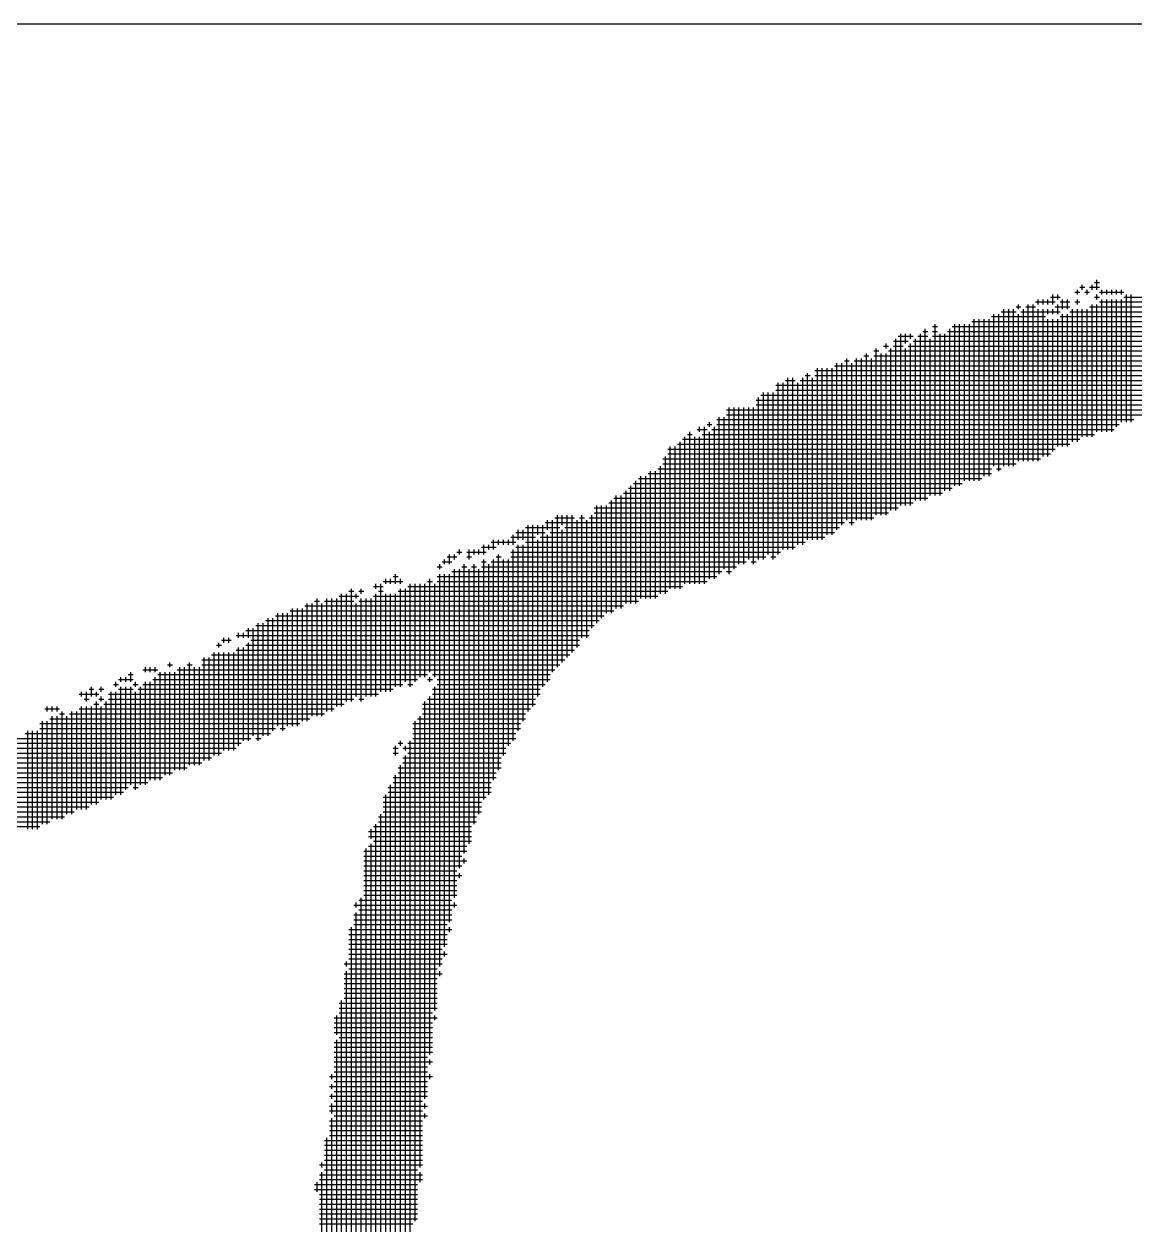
# Model space of a CAD drawing. Header units: feet. Extents: x 778950 to 1031250, y -253464 to -75264.
# Drawn here: x 937689 to 938331, y -244558 to -243864 of the extents above; entities that cross this region are included whole.
import ezdxf
from ezdxf.enums import TextEntityAlignment as Align

# ---------------------------------------------------------------- set-up
doc = ezdxf.new("R2010")
doc.units = ezdxf.units.FT
doc.header["$LTSCALE"] = 3000
doc.header["$MEASUREMENT"] = 0
for name, color, linetype in [('CX-BORD-LIN1', 4, 'CONTINUOUS'), ('CX-BORD-LIN2', 3, 'CONTINUOUS'), ('CX-BORD-TEX2', 7, 'CONTINUOUS'), ('CX-BORD-TEX3', 6, 'CONTINUOUS'), ('CX-MISC', 2, 'CONTINUOUS')]:
    doc.layers.add(name, color=color, linetype=linetype)
doc.styles.add('TB_TEXT', font='')
doc.styles.add('TB_WBTXT', font='')
doc.styles.add('TB_WMTXT', font='')
doc.styles.get('TB_TEXT').set_extended_font_data('Dotum')
doc.styles.get('TB_WBTXT').set_extended_font_data('Dotum')
doc.styles.get('TB_WMTXT').set_extended_font_data('Dotum')

# ---------------------------------------------------------------- blocks, each defined once
blk = doc.blocks.new('CXBLKA1-KHCA')
at = {"layer": 'CX-BORD-LIN2'}
blk.add_lwpolyline([(558, 12), (270, 12)], dxfattribs=at)
at = {"layer": 'CX-BORD-LIN1', "style": 'TB_TEXT'}
for tag, p in [('TR_RCON5', (342.3033, 33)), ('TR_RCON4', (342.3033, 27)), ('TR_RCON3', (342.3033, 21)), ('TR_RCON2', (342.3033, 15)), ('TR_RCON1', (342.3033, 9))]:
    blk.add_attdef(tag, text='', height=3.5, dxfattribs=at).set_placement(p, align=Align.MIDDLE_LEFT)
for tag, height, p in [('TR_DGN5', 3.5, (451.1185, 33)), ('TR_CHK5', 3.5, (491.1185, 33)), ('TR_RDAT5', 3.5, (317.5, 33)), ('TR_APP5', 3.5, (531.1185, 33)), ('TR_RNUM5', 3, (285.1051, 32.6366)), ('TR_DGN4', 3.5, (451.1185, 27)), ('TR_CHK4', 3.5, (491.1185, 27)), ('TR_RDAT4', 3.5, (317.5, 27)), ('TR_APP4', 3.5, (531.1185, 27)), ('TR_RNUM4', 3, (285.1051, 26.6366)), ('TR_RDAT3', 3.5, (317.5, 21)), ('TR_DGN3', 3.5, (451.1185, 21)), ('TR_CHK3', 3.5, (491.1185, 21)), ('TR_APP3', 3.5, (531.1185, 21)), ('TR_RNUM3', 3, (285.1051, 20.6366)), ('TR_RDAT2', 3.5, (317.5, 15)), ('TR_DGN2', 3.5, (451.1185, 15)), ('TR_CHK2', 3.5, (491.1185, 15)), ('TR_APP2', 3.5, (531.1185, 15)), ('TR_RNUM2', 3, (285.1051, 14.6366)), ('TR_DGN1', 3.5, (451.1185, 9)), ('TR_CHK1', 3.5, (491.1185, 9)), ('TR_RDAT1', 3.5, (317.5, 9)), ('TR_APP1', 3.5, (531.1185, 9)), ('TR_RNUM1', 3, (285.1051, 8.6366))]:
    blk.add_attdef(tag, text='', height=height, dxfattribs=at).set_placement(p, align=Align.MIDDLE_CENTER)
at = {"layer": 'CX-BORD-LIN2', "style": 'TB_TEXT'}
blk.add_attdef('TD_VERSION', text='', height=3, rotation=90, dxfattribs=at).set_placement((800.5, 48.0149), align=Align.MIDDLE_CENTER)
at = {"layer": 'CX-BORD-TEX2', "style": 'TB_WMTXT'}
for tag, height, p in [('TB_CNAME', 5, (15.3448, 531.8324)), ('TB_CSCOP', 4, (16.6346, 523.8324))]:
    blk.add_attdef(tag, text='', height=height, dxfattribs=at).set_placement(p, align=Align.BOTTOM_LEFT)
at = {"layer": 'CX-BORD-TEX2', "style": 'TB_WBTXT'}
for tag, height, p in [('TB_MTITIL', 10, (398, 533.3264)), ('TB_STITL', 7, (398, 518.3264))]:
    blk.add_attdef(tag, text='', height=height, dxfattribs=at).set_placement(p, align=Align.MIDDLE_CENTER)
at = {"layer": 'CX-BORD-TEX3', "style": 'TB_TEXT'}
for tag, height, p in [('TD_LNDST', 4.5, (215, 31.5)), ('TD_DSECT', 4.5, (605.5, 31.5)), ('TD_DDIST', 4.5, (654.5, 31.5)), ('TD_DNAME_TOP', 4.5, (755, 27.957)), ('TD_CSECT', 4.5, (605.5, 22.5)), ('TD_CDIST', 4.5, (654.5, 22.5)), ('TD_DNAME_MAIN', 4.5, (755, 21.4731)), ('TD_DNAME_BOT', 3, (755, 15.2489)), ('TD_HSCAL', 4.5, (620.8841, 13.7484)), ('TD_VSCAL', 4.5, (656.8615, 13.7484)), ('TD_CCOMP', 4.5, (215, 13.5927)), ('TD_CSTEP', 4.5, (250.744, 5.125)), ('TD_FIELD', 4.5, (180, 5.125)), ('TD_DWGNO', 4.5, (755, 5.0017)), ('TD_DWGCODE', 4.5, (637, 4.7908))]:
    blk.add_attdef(tag, text='', height=height, dxfattribs=at).set_placement(p, align=Align.MIDDLE_CENTER)
for tag, height, width, p in [('TD_DCOMP', 4.5, 0.95, (215, 22.5875)), ('TD_CNAME', 5, 0.78, (65, 7.5956))]:
    blk.add_attdef(tag, text='', height=height, dxfattribs=dict(at, width=width)).set_placement(p, align=Align.MIDDLE_CENTER)

msp = doc.modelspace()

# ---------------------------------------------------------------- linework, layer by layer
at = {"layer": 'CX-MISC'}
for p, q in [((938298.95, -244015.7, 7362.78), (938301.78, -244015.7, 7362.78)), ((938300.36, -244017.12, 7362.78), (938300.36, -244014.28, 7362.78)), ((938304.62, -244015.7, 7362.78), (938310.29, -244015.7, 7362.78)), ((938306.03, -244017.12, 7362.78), (938306.03, -244014.28, 7362.78)), ((938307.45, -244012.87, 7362.78), (938310.29, -244012.87, 7362.78)), ((938308.87, -244017.12, 7362.78), (938308.87, -244011.45, 7362.78)), ((938274.85, -244025.62, 7362.78), (938274.85, -244022.79, 7362.78)), ((938277.68, -244025.62, 7362.78), (938277.68, -244022.79, 7362.78)), ((938280.52, -244025.62, 7362.78), (938280.52, -244022.79, 7362.78)), ((938281.94, -244021.37, 7362.78), (938287.61, -244021.37, 7362.78)), ((938283.35, -244025.62, 7362.78), (938283.35, -244019.95, 7362.78)), ((938286.19, -244022.79, 7362.78), (938286.19, -244019.95, 7362.78)), ((938289.02, -244028.46, 7362.78), (938289.02, -244022.79, 7362.78)), ((938291.86, -244028.46, 7362.78), (938291.86, -244022.79, 7362.78)), ((938296.11, -244018.54, 7362.78), (938298.95, -244018.54, 7362.78)), ((938297.53, -244019.95, 7362.78), (938297.53, -244017.12, 7362.78)), ((938297.53, -244025.62, 7362.78), (938297.53, -244022.79, 7362.78)), ((938301.78, -244018.54, 7362.78), (938304.62, -244018.54, 7362.78)), ((938303.2, -244019.95, 7362.78), (938303.2, -244017.12, 7362.78)), ((938307.45, -244021.37, 7362.78), (938310.29, -244021.37, 7362.78)), ((938308.87, -244022.79, 7362.78), (938308.87, -244019.95, 7362.78)), ((938310.29, -244018.54, 7362.78), (938324.46, -244018.54, 7362.78)), ((938311.7, -244019.95, 7362.78), (938311.7, -244017.12, 7362.78)), ((938311.7, -244099.33, 7362.78), (938311.7, -244022.79, 7362.78)), ((938314.54, -244019.95, 7362.78), (938314.54, -244017.12, 7362.78)), ((938314.54, -244099.33, 7362.78), (938314.54, -244022.79, 7362.78)), ((938317.37, -244019.95, 7362.78), (938317.37, -244017.12, 7362.78)), ((938317.37, -244099.33, 7362.78), (938317.37, -244022.79, 7362.78)), ((938320.21, -244019.95, 7362.78), (938320.21, -244017.12, 7362.78)), ((938320.21, -244096.5, 7362.78), (938320.21, -244022.79, 7362.78)), ((938323.04, -244019.95, 7362.78), (938323.04, -244017.12, 7362.78)), ((938323.04, -244093.66, 7362.78), (938323.04, -244022.79, 7362.78)), ((938324.46, -244021.37, 7362.78), (938497.4, -244021.37, 7362.78)), ((938325.88, -244093.66, 7362.78), (938325.88, -244019.95, 7362.78)), ((938328.71, -244093.66, 7362.78), (938328.71, -244019.95, 7362.78)), ((938253.59, -244029.88, 7362.78), (938262.09, -244029.88, 7362.78)), ((938255, -244119.18, 7362.78), (938255, -244028.46, 7362.78)), ((938257.84, -244119.18, 7362.78), (938257.84, -244028.46, 7362.78)), ((938260.67, -244119.18, 7362.78), (938260.67, -244028.46, 7362.78)), ((938262.09, -244027.04, 7362.78), (938264.93, -244027.04, 7362.78)), ((938263.51, -244028.46, 7362.78), (938263.51, -244025.62, 7362.78)), ((938264.93, -244029.88, 7362.78), (938287.61, -244029.88, 7362.78)), ((938266.34, -244116.34, 7362.78), (938266.34, -244028.46, 7362.78)), ((938267.76, -244027.04, 7362.78), (938273.43, -244027.04, 7362.78)), ((938269.18, -244116.34, 7362.78), (938269.18, -244025.62, 7362.78)), ((938272.01, -244116.34, 7362.78), (938272.01, -244025.62, 7362.78)), ((938273.43, -244024.21, 7362.78), (938284.77, -244024.21, 7362.78)), ((938274.85, -244116.34, 7362.78), (938274.85, -244028.46, 7362.78)), ((938277.68, -244113.51, 7362.78), (938277.68, -244028.46, 7362.78)), ((938280.52, -244031.29, 7362.78), (938280.52, -244028.46, 7362.78)), ((938283.35, -244031.29, 7362.78), (938283.35, -244028.46, 7362.78)), ((938284.77, -244027.04, 7362.78), (938293.28, -244027.04, 7362.78)), ((938286.19, -244031.29, 7362.78), (938286.19, -244025.62, 7362.78)), ((938287.61, -244024.21, 7362.78), (938293.28, -244024.21, 7362.78)), ((938293.28, -244029.88, 7362.78), (938480.39, -244029.88, 7362.78)), ((938294.69, -244105, 7362.78), (938294.69, -244028.46, 7362.78)), ((938296.11, -244024.21, 7362.78), (938298.95, -244024.21, 7362.78)), ((938297.53, -244105, 7362.78), (938297.53, -244028.46, 7362.78)), ((938300.36, -244102.17, 7362.78), (938300.36, -244028.46, 7362.78)), ((938303.2, -244102.17, 7362.78), (938303.2, -244028.46, 7362.78)), ((938304.62, -244027.04, 7362.78), (938486.06, -244027.04, 7362.78)), ((938306.03, -244102.17, 7362.78), (938306.03, -244025.62, 7362.78)), ((938308.87, -244099.33, 7362.78), (938308.87, -244025.62, 7362.78)), ((938310.29, -244024.21, 7362.78), (938488.89, -244024.21, 7362.78)), ((938215.31, -244136.19, 7362.78), (938215.31, -244036.96, 7362.78)), ((938226.65, -244130.52, 7362.78), (938226.65, -244036.96, 7362.78)), ((938229.49, -244130.52, 7362.78), (938229.49, -244036.96, 7362.78)), ((938232.32, -244127.68, 7362.78), (938232.32, -244036.96, 7362.78)), ((938235.16, -244127.68, 7362.78), (938235.16, -244036.96, 7362.78)), ((938236.58, -244035.55, 7362.78), (938469.05, -244035.55, 7362.78)), ((938237.99, -244127.68, 7362.78), (938237.99, -244034.13, 7362.78)), ((938240.83, -244127.68, 7362.78), (938240.83, -244034.13, 7362.78)), ((938243.66, -244124.85, 7362.78), (938243.66, -244034.13, 7362.78)), ((938246.5, -244124.85, 7362.78), (938246.5, -244034.13, 7362.78)), ((938247.92, -244032.71, 7362.78), (938279.1, -244032.71, 7362.78)), ((938249.33, -244119.18, 7362.78), (938249.33, -244031.29, 7362.78)), ((938252.17, -244122.01, 7362.78), (938252.17, -244031.29, 7362.78)), ((938263.51, -244116.34, 7362.78), (938263.51, -244031.29, 7362.78)), ((938280.52, -244113.51, 7362.78), (938280.52, -244034.13, 7362.78)), ((938283.35, -244110.67, 7362.78), (938283.35, -244034.13, 7362.78)), ((938286.19, -244107.84, 7362.78), (938286.19, -244034.13, 7362.78)), ((938287.61, -244032.71, 7362.78), (938474.72, -244032.71, 7362.78)), ((938289.02, -244107.84, 7362.78), (938289.02, -244031.29, 7362.78)), ((938291.86, -244107.84, 7362.78), (938291.86, -244031.29, 7362.78)), ((938194.05, -244044.05, 7362.78), (938202.56, -244044.05, 7362.78)), ((938195.47, -244141.86, 7362.78), (938195.47, -244042.63, 7362.78)), ((938198.3, -244048.3, 7362.78), (938198.3, -244042.63, 7362.78)), ((938201.14, -244045.47, 7362.78), (938201.14, -244042.63, 7362.78)), ((938205.39, -244044.05, 7362.78), (938211.06, -244044.05, 7362.78)), ((938206.81, -244139.02, 7362.78), (938206.81, -244042.63, 7362.78)), ((938208.23, -244041.22, 7362.78), (938211.06, -244041.22, 7362.78)), ((938209.64, -244139.02, 7362.78), (938209.64, -244039.8, 7362.78)), ((938213.9, -244038.38, 7362.78), (938216.73, -244038.38, 7362.78)), ((938213.9, -244041.22, 7362.78), (938216.73, -244041.22, 7362.78)), ((938213.9, -244044.05, 7362.78), (938443.53, -244044.05, 7362.78)), ((938218.15, -244136.19, 7362.78), (938218.15, -244042.63, 7362.78)), ((938220.98, -244133.35, 7362.78), (938220.98, -244042.63, 7362.78)), ((938222.4, -244041.22, 7362.78), (938446.37, -244041.22, 7362.78)), ((938223.82, -244133.35, 7362.78), (938223.82, -244039.8, 7362.78)), ((938225.24, -244038.38, 7362.78), (938463.38, -244038.38, 7362.78)), ((938185.55, -244049.72, 7362.78), (938188.38, -244049.72, 7362.78)), ((938186.96, -244051.14, 7362.78), (938186.96, -244048.3, 7362.78)), ((938191.22, -244046.89, 7362.78), (938199.72, -244046.89, 7362.78)), ((938191.22, -244049.72, 7362.78), (938196.89, -244049.72, 7362.78)), ((938192.63, -244144.69, 7362.78), (938192.63, -244045.47, 7362.78)), ((938199.72, -244049.72, 7362.78), (938435.03, -244049.72, 7362.78)), ((938201.14, -244141.86, 7362.78), (938201.14, -244048.3, 7362.78)), ((938202.56, -244046.89, 7362.78), (938437.86, -244046.89, 7362.78)), ((938203.97, -244139.02, 7362.78), (938203.97, -244045.47, 7362.78)), ((938212.48, -244136.19, 7362.78), (938212.48, -244045.47, 7362.78)), ((938164.28, -244150.36, 7362.78), (938164.28, -244056.81, 7362.78)), ((938169.95, -244150.36, 7362.78), (938169.95, -244056.81, 7362.78)), ((938172.79, -244150.36, 7362.78), (938172.79, -244056.81, 7362.78)), ((938174.21, -244055.39, 7362.78), (938177.04, -244055.39, 7362.78)), ((938175.62, -244150.36, 7362.78), (938175.62, -244053.97, 7362.78)), ((938178.46, -244150.36, 7362.78), (938178.46, -244056.81, 7362.78)), ((938179.88, -244052.56, 7362.78), (938182.71, -244052.56, 7362.78)), ((938179.88, -244055.39, 7362.78), (938418.02, -244055.39, 7362.78)), ((938181.29, -244147.53, 7362.78), (938181.29, -244051.14, 7362.78)), ((938184.13, -244147.53, 7362.78), (938184.13, -244053.97, 7362.78)), ((938186.96, -244147.53, 7362.78), (938186.96, -244053.97, 7362.78)), ((938188.38, -244052.56, 7362.78), (938429.36, -244052.56, 7362.78)), ((938189.8, -244144.69, 7362.78), (938189.8, -244051.14, 7362.78)), ((938198.3, -244141.86, 7362.78), (938198.3, -244051.14, 7362.78)), ((938145.86, -244063.9, 7362.78), (938403.84, -244063.9, 7362.78)), ((938147.27, -244161.7, 7362.78), (938147.27, -244062.48, 7362.78)), ((938150.11, -244161.7, 7362.78), (938150.11, -244062.48, 7362.78)), ((938152.94, -244158.87, 7362.78), (938152.94, -244062.48, 7362.78)), ((938155.78, -244158.87, 7362.78), (938155.78, -244062.48, 7362.78)), ((938157.2, -244061.06, 7362.78), (938406.68, -244061.06, 7362.78)), ((938158.61, -244156.03, 7362.78), (938158.61, -244059.64, 7362.78)), ((938161.45, -244153.2, 7362.78), (938161.45, -244059.64, 7362.78)), ((938162.87, -244058.23, 7362.78), (938165.7, -244058.23, 7362.78)), ((938167.12, -244153.2, 7362.78), (938167.12, -244059.64, 7362.78)), ((938168.54, -244058.23, 7362.78), (938412.35, -244058.23, 7362.78)), ((938124.59, -244170.21, 7362.78), (938124.59, -244070.98, 7362.78)), ((938127.43, -244167.37, 7362.78), (938127.43, -244070.98, 7362.78)), ((938128.85, -244069.57, 7362.78), (938134.52, -244069.57, 7362.78)), ((938130.26, -244167.37, 7362.78), (938130.26, -244068.15, 7362.78)), ((938133.1, -244167.37, 7362.78), (938133.1, -244068.15, 7362.78)), ((938135.93, -244164.54, 7362.78), (938135.93, -244070.98, 7362.78)), ((938137.35, -244069.57, 7362.78), (938389.67, -244069.57, 7362.78)), ((938138.77, -244164.54, 7362.78), (938138.77, -244068.15, 7362.78)), ((938140.19, -244066.73, 7362.78), (938143.02, -244066.73, 7362.78)), ((938141.6, -244161.7, 7362.78), (938141.6, -244065.31, 7362.78)), ((938144.44, -244161.7, 7362.78), (938144.44, -244068.15, 7362.78)), ((938145.86, -244066.73, 7362.78), (938401.01, -244066.73, 7362.78)), ((938114.67, -244078.07, 7362.78), (938369.82, -244078.07, 7362.78)), ((938116.09, -244173.04, 7362.78), (938116.09, -244076.65, 7362.78)), ((938118.92, -244170.21, 7362.78), (938118.92, -244076.65, 7362.78)), ((938121.76, -244173.04, 7362.78), (938121.76, -244076.65, 7362.78)), ((938123.18, -244072.4, 7362.78), (938384, -244072.4, 7362.78)), ((938123.18, -244075.24, 7362.78), (938372.66, -244075.24, 7362.78)), ((938096.24, -244181.55, 7362.78), (938096.24, -244085.16, 7362.78)), ((938099.08, -244178.71, 7362.78), (938099.08, -244085.16, 7362.78)), ((938101.91, -244175.88, 7362.78), (938101.91, -244085.16, 7362.78)), ((938104.75, -244175.88, 7362.78), (938104.75, -244085.16, 7362.78)), ((938107.58, -244173.04, 7362.78), (938107.58, -244085.16, 7362.78)), ((938110.42, -244175.88, 7362.78), (938110.42, -244085.16, 7362.78)), ((938111.84, -244080.91, 7362.78), (938361.32, -244080.91, 7362.78)), ((938111.84, -244083.74, 7362.78), (938355.65, -244083.74, 7362.78)), ((938113.25, -244173.04, 7362.78), (938113.25, -244079.49, 7362.78)), ((938089.16, -244092.25, 7362.78), (938330.13, -244092.25, 7362.78)), ((938090.57, -244181.55, 7362.78), (938090.57, -244090.83, 7362.78)), ((938093.41, -244178.71, 7362.78), (938093.41, -244090.83, 7362.78)), ((938094.83, -244086.58, 7362.78), (938349.98, -244086.58, 7362.78)), ((938094.83, -244089.41, 7362.78), (938338.64, -244089.41, 7362.78)), ((938073.56, -244187.22, 7362.78), (938073.56, -244099.33, 7362.78)), ((938077.82, -244097.92, 7362.78), (938083.49, -244097.92, 7362.78)), ((938079.23, -244099.33, 7362.78), (938079.23, -244096.5, 7362.78)), ((938082.07, -244187.22, 7362.78), (938082.07, -244096.5, 7362.78)), ((938083.49, -244095.08, 7362.78), (938086.32, -244095.08, 7362.78)), ((938084.9, -244096.5, 7362.78), (938084.9, -244093.66, 7362.78)), ((938084.9, -244184.38, 7362.78), (938084.9, -244099.33, 7362.78)), ((938086.32, -244097.92, 7362.78), (938318.79, -244097.92, 7362.78)), ((938087.74, -244184.38, 7362.78), (938087.74, -244096.5, 7362.78)), ((938089.16, -244095.08, 7362.78), (938321.63, -244095.08, 7362.78)), ((938066.48, -244106.42, 7362.78), (938293.28, -244106.42, 7362.78)), ((938067.89, -244190.05, 7362.78), (938067.89, -244105, 7362.78)), ((938069.31, -244103.59, 7362.78), (938298.95, -244103.59, 7362.78)), ((938070.73, -244187.22, 7362.78), (938070.73, -244102.17, 7362.78)), ((938072.15, -244100.75, 7362.78), (938074.98, -244100.75, 7362.78)), ((938076.4, -244187.22, 7362.78), (938076.4, -244102.17, 7362.78)), ((938079.23, -244187.22, 7362.78), (938079.23, -244102.17, 7362.78)), ((938080.65, -244100.75, 7362.78), (938307.45, -244100.75, 7362.78)), ((938060.81, -244109.26, 7362.78), (938284.77, -244109.26, 7362.78)), ((938060.81, -244112.09, 7362.78), (938281.94, -244112.09, 7362.78)), ((938062.22, -244190.05, 7362.78), (938062.22, -244107.84, 7362.78)), ((938065.06, -244190.05, 7362.78), (938065.06, -244107.84, 7362.78)), ((938056.55, -244192.89, 7362.78), (938056.55, -244119.18, 7362.78)), ((938057.97, -244114.93, 7362.78), (938276.27, -244114.93, 7362.78)), ((938057.97, -244117.76, 7362.78), (938262.09, -244117.76, 7362.78)), ((938059.39, -244192.89, 7362.78), (938059.39, -244113.51, 7362.78)), ((938043.8, -244126.27, 7362.78), (938242.25, -244126.27, 7362.78)), ((938045.21, -244195.72, 7362.78), (938045.21, -244124.85, 7362.78)), ((938048.05, -244195.72, 7362.78), (938048.05, -244124.85, 7362.78)), ((938049.47, -244123.43, 7362.78), (938247.92, -244123.43, 7362.78)), ((938050.88, -244195.72, 7362.78), (938050.88, -244122.01, 7362.78)), ((938053.72, -244195.72, 7362.78), (938053.72, -244122.01, 7362.78)), ((938055.14, -244120.6, 7362.78), (938247.92, -244120.6, 7362.78)), ((938250.75, -244120.6, 7362.78), (938253.59, -244120.6, 7362.78)), ((938036.71, -244198.56, 7362.78), (938036.71, -244133.35, 7362.78)), ((938038.13, -244131.94, 7362.78), (938225.24, -244131.94, 7362.78)), ((938039.54, -244198.56, 7362.78), (938039.54, -244130.52, 7362.78)), ((938040.96, -244129.1, 7362.78), (938230.91, -244129.1, 7362.78)), ((938042.38, -244198.56, 7362.78), (938042.38, -244127.68, 7362.78)), ((938026.79, -244140.44, 7362.78), (938202.56, -244140.44, 7362.78)), ((938028.2, -244204.23, 7362.78), (938028.2, -244139.02, 7362.78)), ((938029.62, -244137.61, 7362.78), (938211.06, -244137.61, 7362.78)), ((938031.04, -244201.39, 7362.78), (938031.04, -244136.19, 7362.78)), ((938033.87, -244201.39, 7362.78), (938033.87, -244136.19, 7362.78)), ((938035.29, -244134.77, 7362.78), (938219.57, -244134.77, 7362.78)), ((937997.02, -244235.41, 7362.78), (937997.02, -244147.53, 7362.78)), ((937999.85, -244153.2, 7362.78), (937999.85, -244147.53, 7362.78)), ((938002.69, -244229.74, 7362.78), (938002.69, -244147.53, 7362.78)), ((938005.52, -244226.91, 7362.78), (938005.52, -244147.53, 7362.78)), ((938011.19, -244218.4, 7362.78), (938011.19, -244147.53, 7362.78)), ((938016.86, -244212.73, 7362.78), (938016.86, -244147.53, 7362.78)), ((938018.28, -244143.28, 7362.78), (938194.05, -244143.28, 7362.78)), ((938018.28, -244146.11, 7362.78), (938188.38, -244146.11, 7362.78)), ((938019.7, -244209.9, 7362.78), (938019.7, -244141.86, 7362.78)), ((938022.53, -244207.06, 7362.78), (938022.53, -244141.86, 7362.78)), ((938025.37, -244204.23, 7362.78), (938025.37, -244141.86, 7362.78)), ((937978.59, -244154.62, 7362.78), (937998.44, -244154.62, 7362.78)), ((937980.01, -244260.93, 7362.78), (937980.01, -244153.2, 7362.78)), ((937982.84, -244258.09, 7362.78), (937982.84, -244153.2, 7362.78)), ((937985.68, -244158.87, 7362.78), (937985.68, -244153.2, 7362.78)), ((937988.51, -244246.75, 7362.78), (937988.51, -244153.2, 7362.78)), ((937989.93, -244151.78, 7362.78), (938162.87, -244151.78, 7362.78)), ((937991.35, -244156.03, 7362.78), (937991.35, -244150.36, 7362.78)), ((937994.18, -244238.25, 7362.78), (937994.18, -244150.36, 7362.78)), ((937995.6, -244148.95, 7362.78), (938006.94, -244148.95, 7362.78)), ((938001.27, -244154.62, 7362.78), (938160.03, -244154.62, 7362.78)), ((938008.36, -244224.07, 7362.78), (938008.36, -244150.36, 7362.78)), ((938009.78, -244148.95, 7362.78), (938012.61, -244148.95, 7362.78)), ((938014.03, -244218.4, 7362.78), (938014.03, -244150.36, 7362.78)), ((938015.45, -244148.95, 7362.78), (938179.88, -244148.95, 7362.78)), ((938165.7, -244151.78, 7362.78), (938168.54, -244151.78, 7362.78)), ((937960.16, -244167.37, 7362.78), (937960.16, -244161.7, 7362.78)), ((937963, -244164.54, 7362.78), (937963, -244161.7, 7362.78)), ((937965.83, -244164.54, 7362.78), (937965.83, -244161.7, 7362.78)), ((937968.67, -244164.54, 7362.78), (937968.67, -244161.7, 7362.78)), ((937970.09, -244160.29, 7362.78), (937984.26, -244160.29, 7362.78)), ((937971.5, -244164.54, 7362.78), (937971.5, -244158.87, 7362.78)), ((937972.92, -244157.45, 7362.78), (937989.93, -244157.45, 7362.78)), ((937974.34, -244161.7, 7362.78), (937974.34, -244156.03, 7362.78)), ((937977.17, -244161.7, 7362.78), (937977.17, -244156.03, 7362.78)), ((937985.68, -244252.42, 7362.78), (937985.68, -244161.7, 7362.78)), ((937987.1, -244160.29, 7362.78), (938151.53, -244160.29, 7362.78)), ((937991.35, -244243.92, 7362.78), (937991.35, -244158.87, 7362.78)), ((937992.77, -244157.45, 7362.78), (938157.2, -244157.45, 7362.78)), ((937999.85, -244232.58, 7362.78), (937999.85, -244156.03, 7362.78)), ((937938.9, -244168.79, 7362.78), (937941.74, -244168.79, 7362.78)), ((937940.32, -244170.21, 7362.78), (937940.32, -244167.37, 7362.78)), ((937944.57, -244168.79, 7362.78), (937955.91, -244168.79, 7362.78)), ((937945.99, -244173.04, 7362.78), (937945.99, -244167.37, 7362.78)), ((937948.82, -244170.21, 7362.78), (937948.82, -244167.37, 7362.78)), ((937951.66, -244170.21, 7362.78), (937951.66, -244167.37, 7362.78)), ((937953.08, -244165.96, 7362.78), (937961.58, -244165.96, 7362.78)), ((937954.49, -244170.21, 7362.78), (937954.49, -244164.54, 7362.78)), ((937957.33, -244167.37, 7362.78), (937957.33, -244164.54, 7362.78)), ((937958.75, -244163.12, 7362.78), (937972.92, -244163.12, 7362.78)), ((937970.09, -244168.79, 7362.78), (938126.01, -244168.79, 7362.78)), ((937971.5, -244277.94, 7362.78), (937971.5, -244167.37, 7362.78)), ((937972.92, -244165.96, 7362.78), (938134.52, -244165.96, 7362.78)), ((937974.34, -244272.27, 7362.78), (937974.34, -244164.54, 7362.78)), ((937977.17, -244266.6, 7362.78), (937977.17, -244164.54, 7362.78)), ((937978.59, -244163.12, 7362.78), (938140.19, -244163.12, 7362.78)), ((937928.98, -244178.71, 7362.78), (937928.98, -244175.88, 7362.78)), ((937930.4, -244174.46, 7362.78), (937936.07, -244174.46, 7362.78)), ((937931.81, -244175.88, 7362.78), (937931.81, -244173.04, 7362.78)), ((937933.23, -244171.63, 7362.78), (937938.9, -244171.63, 7362.78)), ((937934.65, -244175.88, 7362.78), (937934.65, -244170.21, 7362.78)), ((937937.48, -244173.04, 7362.78), (937937.48, -244170.21, 7362.78)), ((937943.15, -244343.14, 7362.78), (937943.15, -244175.88, 7362.78)), ((937944.57, -244171.63, 7362.78), (937947.41, -244171.63, 7362.78)), ((937948.82, -244326.13, 7362.78), (937948.82, -244175.88, 7362.78)), ((937953.08, -244174.46, 7362.78), (937955.91, -244174.46, 7362.78)), ((937954.49, -244311.96, 7362.78), (937954.49, -244173.04, 7362.78)), ((937957.33, -244309.12, 7362.78), (937957.33, -244175.88, 7362.78)), ((937958.75, -244174.46, 7362.78), (938106.17, -244174.46, 7362.78)), ((937960.16, -244300.62, 7362.78), (937960.16, -244173.04, 7362.78)), ((937961.58, -244171.63, 7362.78), (937964.42, -244171.63, 7362.78)), ((937963, -244294.95, 7362.78), (937963, -244170.21, 7362.78)), ((937965.83, -244286.44, 7362.78), (937965.83, -244173.04, 7362.78)), ((937968.67, -244280.77, 7362.78), (937968.67, -244173.04, 7362.78)), ((937970.09, -244171.63, 7362.78), (938117.51, -244171.63, 7362.78)), ((938109, -244174.46, 7362.78), (938111.84, -244174.46, 7362.78)), ((938120.34, -244171.63, 7362.78), (938123.18, -244171.63, 7362.78)), ((937903.46, -244187.22, 7362.78), (937903.46, -244181.55, 7362.78)), ((937927.56, -244177.3, 7362.78), (937930.4, -244177.3, 7362.78)), ((937928.98, -244408.35, 7362.78), (937928.98, -244181.55, 7362.78)), ((937931.81, -244397.01, 7362.78), (937931.81, -244181.55, 7362.78)), ((937934.65, -244382.83, 7362.78), (937934.65, -244181.55, 7362.78)), ((937936.07, -244180.13, 7362.78), (938091.99, -244180.13, 7362.78)), ((937937.48, -244368.66, 7362.78), (937937.48, -244178.71, 7362.78)), ((937940.32, -244351.65, 7362.78), (937940.32, -244178.71, 7362.78)), ((937941.74, -244177.3, 7362.78), (937944.57, -244177.3, 7362.78)), ((937945.99, -244337.47, 7362.78), (937945.99, -244178.71, 7362.78)), ((937947.41, -244177.3, 7362.78), (937950.24, -244177.3, 7362.78)), ((937951.66, -244320.46, 7362.78), (937951.66, -244178.71, 7362.78)), ((937953.08, -244177.3, 7362.78), (938100.5, -244177.3, 7362.78)), ((938094.83, -244180.13, 7362.78), (938097.66, -244180.13, 7362.78)), ((937890.71, -244188.64, 7362.78), (937896.38, -244188.64, 7362.78)), ((937892.12, -244190.05, 7362.78), (937892.12, -244187.22, 7362.78)), ((937894.96, -244249.59, 7362.78), (937894.96, -244187.22, 7362.78)), ((937896.38, -244185.8, 7362.78), (937907.72, -244185.8, 7362.78)), ((937897.79, -244187.22, 7362.78), (937897.79, -244184.38, 7362.78)), ((937900.63, -244187.22, 7362.78), (937900.63, -244184.38, 7362.78)), ((937902.05, -244182.97, 7362.78), (937904.88, -244182.97, 7362.78)), ((937906.3, -244187.22, 7362.78), (937906.3, -244184.38, 7362.78)), ((937910.55, -244188.64, 7362.78), (938069.31, -244188.64, 7362.78)), ((937911.97, -244246.75, 7362.78), (937911.97, -244187.22, 7362.78)), ((937914.8, -244243.92, 7362.78), (937914.8, -244187.22, 7362.78)), ((937917.64, -244241.08, 7362.78), (937917.64, -244187.22, 7362.78)), ((937920.47, -244241.08, 7362.78), (937920.47, -244187.22, 7362.78)), ((937921.89, -244185.8, 7362.78), (937924.73, -244185.8, 7362.78)), ((937923.31, -244238.25, 7362.78), (937923.31, -244184.38, 7362.78)), ((937926.14, -244241.08, 7362.78), (937926.14, -244187.22, 7362.78)), ((937927.56, -244182.97, 7362.78), (938089.16, -244182.97, 7362.78)), ((937927.56, -244185.8, 7362.78), (938083.49, -244185.8, 7362.78)), ((937858.1, -244263.76, 7362.78), (937858.1, -244195.72, 7362.78)), ((937863.77, -244260.93, 7362.78), (937863.77, -244195.72, 7362.78)), ((937866.61, -244260.93, 7362.78), (937866.61, -244195.72, 7362.78)), ((937869.44, -244258.09, 7362.78), (937869.44, -244195.72, 7362.78)), ((937870.86, -244194.31, 7362.78), (937882.2, -244194.31, 7362.78)), ((937872.28, -244258.09, 7362.78), (937872.28, -244192.89, 7362.78)), ((937875.11, -244255.26, 7362.78), (937875.11, -244192.89, 7362.78)), ((937876.53, -244191.47, 7362.78), (937879.37, -244191.47, 7362.78)), ((937877.95, -244255.26, 7362.78), (937877.95, -244190.05, 7362.78)), ((937880.78, -244195.72, 7362.78), (937880.78, -244192.89, 7362.78)), ((937882.2, -244191.47, 7362.78), (937885.04, -244191.47, 7362.78)), ((937883.62, -244192.89, 7362.78), (937883.62, -244190.05, 7362.78)), ((937883.62, -244255.26, 7362.78), (937883.62, -244195.72, 7362.78)), ((937886.45, -244252.42, 7362.78), (937886.45, -244195.72, 7362.78)), ((937889.29, -244252.42, 7362.78), (937889.29, -244195.72, 7362.78)), ((937890.71, -244194.31, 7362.78), (938055.14, -244194.31, 7362.78)), ((937892.12, -244252.42, 7362.78), (937892.12, -244192.89, 7362.78)), ((937893.54, -244191.47, 7362.78), (937896.38, -244191.47, 7362.78)), ((937897.79, -244249.59, 7362.78), (937897.79, -244192.89, 7362.78)), ((937900.63, -244249.59, 7362.78), (937900.63, -244192.89, 7362.78)), ((937903.46, -244246.75, 7362.78), (937903.46, -244192.89, 7362.78)), ((937904.88, -244191.47, 7362.78), (938060.81, -244191.47, 7362.78)), ((937906.3, -244246.75, 7362.78), (937906.3, -244190.05, 7362.78)), ((937909.13, -244243.92, 7362.78), (937909.13, -244190.05, 7362.78)), ((937842.51, -244202.81, 7362.78), (938029.62, -244202.81, 7362.78)), ((937843.93, -244269.43, 7362.78), (937843.93, -244201.39, 7362.78)), ((937846.76, -244269.43, 7362.78), (937846.76, -244201.39, 7362.78)), ((937849.6, -244266.6, 7362.78), (937849.6, -244201.39, 7362.78)), ((937851.02, -244199.98, 7362.78), (938035.29, -244199.98, 7362.78)), ((937852.43, -244266.6, 7362.78), (937852.43, -244198.56, 7362.78)), ((937855.27, -244263.76, 7362.78), (937855.27, -244198.56, 7362.78)), ((937856.69, -244197.14, 7362.78), (937859.52, -244197.14, 7362.78)), ((937860.94, -244263.76, 7362.78), (937860.94, -244198.56, 7362.78)), ((937862.36, -244197.14, 7362.78), (937879.37, -244197.14, 7362.78)), ((937880.78, -244252.42, 7362.78), (937880.78, -244198.56, 7362.78)), ((937882.2, -244197.14, 7362.78), (938043.8, -244197.14, 7362.78)), ((937824.08, -244277.94, 7362.78), (937824.08, -244209.9, 7362.78)), ((937826.92, -244275.1, 7362.78), (937826.92, -244209.9, 7362.78)), ((937828.34, -244208.48, 7362.78), (938021.12, -244208.48, 7362.78)), ((937829.75, -244275.1, 7362.78), (937829.75, -244207.06, 7362.78)), ((937832.59, -244272.27, 7362.78), (937832.59, -244207.06, 7362.78)), ((937834.01, -244205.65, 7362.78), (938023.95, -244205.65, 7362.78)), ((937835.42, -244269.43, 7362.78), (937835.42, -244204.23, 7362.78)), ((937838.26, -244272.27, 7362.78), (937838.26, -244204.23, 7362.78)), ((937841.09, -244269.43, 7362.78), (937841.09, -244204.23, 7362.78)), ((937811.33, -244216.99, 7362.78), (938015.45, -244216.99, 7362.78)), ((937812.74, -244218.4, 7362.78), (937812.74, -244215.57, 7362.78)), ((937815.58, -244218.4, 7362.78), (937815.58, -244215.57, 7362.78)), ((937817, -244214.15, 7362.78), (938015.45, -244214.15, 7362.78)), ((937818.41, -244218.4, 7362.78), (937818.41, -244212.73, 7362.78)), ((937821.25, -244275.1, 7362.78), (937821.25, -244212.73, 7362.78)), ((937822.67, -244211.32, 7362.78), (938018.28, -244211.32, 7362.78)), ((937799.99, -244222.66, 7362.78), (937802.82, -244222.66, 7362.78)), ((937801.4, -244224.07, 7362.78), (937801.4, -244221.24, 7362.78)), ((937802.82, -244219.82, 7362.78), (937808.49, -244219.82, 7362.78)), ((937804.24, -244221.24, 7362.78), (937804.24, -244218.4, 7362.78)), ((937807.07, -244221.24, 7362.78), (937807.07, -244218.4, 7362.78)), ((937812.74, -244280.77, 7362.78), (937812.74, -244224.07, 7362.78)), ((937815.58, -244277.94, 7362.78), (937815.58, -244224.07, 7362.78)), ((937817, -244222.66, 7362.78), (938009.78, -244222.66, 7362.78)), ((937818.41, -244277.94, 7362.78), (937818.41, -244221.24, 7362.78)), ((937819.83, -244219.82, 7362.78), (938009.78, -244219.82, 7362.78)), ((937791.48, -244231.16, 7362.78), (938001.27, -244231.16, 7362.78)), ((937792.9, -244289.28, 7362.78), (937792.9, -244229.74, 7362.78)), ((937795.73, -244289.28, 7362.78), (937795.73, -244229.74, 7362.78)), ((937797.15, -244228.33, 7362.78), (938004.11, -244228.33, 7362.78)), ((937798.57, -244286.44, 7362.78), (937798.57, -244226.91, 7362.78)), ((937801.4, -244286.44, 7362.78), (937801.4, -244226.91, 7362.78)), ((937804.24, -244283.61, 7362.78), (937804.24, -244226.91, 7362.78)), ((937807.07, -244283.61, 7362.78), (937807.07, -244226.91, 7362.78)), ((937809.91, -244283.61, 7362.78), (937809.91, -244226.91, 7362.78)), ((937811.33, -244225.49, 7362.78), (938006.94, -244225.49, 7362.78)), ((937750.37, -244243.92, 7362.78), (937750.37, -244238.25, 7362.78)), ((937757.46, -244236.83, 7362.78), (937765.97, -244236.83, 7362.78)), ((937758.88, -244238.25, 7362.78), (937758.88, -244235.41, 7362.78)), ((937761.71, -244238.25, 7362.78), (937761.71, -244235.41, 7362.78)), ((937764.55, -244238.25, 7362.78), (937764.55, -244235.41, 7362.78)), ((937767.38, -244300.62, 7362.78), (937767.38, -244238.25, 7362.78)), ((937770.22, -244297.78, 7362.78), (937770.22, -244238.25, 7362.78)), ((937771.64, -244234, 7362.78), (937774.47, -244234, 7362.78)), ((937773.05, -244235.41, 7362.78), (937773.05, -244232.58, 7362.78)), ((937773.05, -244297.78, 7362.78), (937773.05, -244238.25, 7362.78)), ((937775.89, -244294.95, 7362.78), (937775.89, -244238.25, 7362.78)), ((937777.31, -244236.83, 7362.78), (937995.6, -244236.83, 7362.78)), ((937778.72, -244294.95, 7362.78), (937778.72, -244235.41, 7362.78)), ((937781.56, -244294.95, 7362.78), (937781.56, -244235.41, 7362.78)), ((937782.98, -244234, 7362.78), (937785.81, -244234, 7362.78)), ((937784.39, -244292.11, 7362.78), (937784.39, -244232.58, 7362.78)), ((937787.23, -244292.11, 7362.78), (937787.23, -244235.41, 7362.78)), ((937790.06, -244292.11, 7362.78), (937790.06, -244235.41, 7362.78)), ((937791.48, -244234, 7362.78), (937998.44, -244234, 7362.78)), ((937740.45, -244245.34, 7362.78), (937743.29, -244245.34, 7362.78)), ((937741.87, -244246.75, 7362.78), (937741.87, -244243.92, 7362.78)), ((937743.29, -244242.5, 7362.78), (937751.79, -244242.5, 7362.78)), ((937744.7, -244243.92, 7362.78), (937744.7, -244241.08, 7362.78)), ((937747.54, -244243.92, 7362.78), (937747.54, -244241.08, 7362.78)), ((937748.96, -244239.67, 7362.78), (937751.79, -244239.67, 7362.78)), ((937751.79, -244245.34, 7362.78), (937754.63, -244245.34, 7362.78)), ((937753.21, -244246.75, 7362.78), (937753.21, -244243.92, 7362.78)), ((937757.46, -244245.34, 7362.78), (937907.72, -244245.34, 7362.78)), ((937758.88, -244303.45, 7362.78), (937758.88, -244243.92, 7362.78)), ((937761.71, -244300.62, 7362.78), (937761.71, -244243.92, 7362.78)), ((937763.13, -244242.5, 7362.78), (937916.22, -244242.5, 7362.78)), ((937764.55, -244300.62, 7362.78), (937764.55, -244241.08, 7362.78)), ((937765.97, -244239.67, 7362.78), (937921.89, -244239.67, 7362.78)), ((937910.55, -244245.34, 7362.78), (937913.39, -244245.34, 7362.78)), ((937921.89, -244242.5, 7362.78), (937924.73, -244242.5, 7362.78)), ((937923.31, -244243.92, 7362.78), (937923.31, -244241.08, 7362.78)), ((937924.73, -244239.67, 7362.78), (937992.77, -244239.67, 7362.78)), ((937927.56, -244242.5, 7362.78), (937992.77, -244242.5, 7362.78)), ((937927.56, -244245.34, 7362.78), (937989.93, -244245.34, 7362.78)), ((937720.61, -244251.01, 7362.78), (937731.95, -244251.01, 7362.78)), ((937722.02, -244252.42, 7362.78), (937722.02, -244249.59, 7362.78)), ((937724.86, -244255.26, 7362.78), (937724.86, -244249.59, 7362.78)), ((937726.28, -244248.17, 7362.78), (937729.11, -244248.17, 7362.78)), ((937727.69, -244252.42, 7362.78), (937727.69, -244246.75, 7362.78)), ((937730.53, -244252.42, 7362.78), (937730.53, -244249.59, 7362.78)), ((937731.95, -244248.17, 7362.78), (937734.78, -244248.17, 7362.78)), ((937733.36, -244249.59, 7362.78), (937733.36, -244246.75, 7362.78)), ((937737.62, -244251.01, 7362.78), (937893.54, -244251.01, 7362.78)), ((937739.03, -244311.96, 7362.78), (937739.03, -244249.59, 7362.78)), ((937741.87, -244309.12, 7362.78), (937741.87, -244249.59, 7362.78)), ((937743.29, -244248.17, 7362.78), (937751.79, -244248.17, 7362.78)), ((937744.7, -244309.12, 7362.78), (937744.7, -244246.75, 7362.78)), ((937747.54, -244306.29, 7362.78), (937747.54, -244246.75, 7362.78)), ((937750.37, -244303.45, 7362.78), (937750.37, -244246.75, 7362.78)), ((937753.21, -244306.29, 7362.78), (937753.21, -244249.59, 7362.78)), ((937754.63, -244248.17, 7362.78), (937902.05, -244248.17, 7362.78)), ((937756.04, -244303.45, 7362.78), (937756.04, -244246.75, 7362.78)), ((937924.73, -244248.17, 7362.78), (937987.1, -244248.17, 7362.78)), ((937924.73, -244251.01, 7362.78), (937987.1, -244251.01, 7362.78)), ((937926.14, -244433.86, 7362.78), (937926.14, -244246.75, 7362.78)), ((937702.18, -244260.93, 7362.78), (937702.18, -244258.09, 7362.78)), ((937705.01, -244260.93, 7362.78), (937705.01, -244258.09, 7362.78)), ((937707.85, -244260.93, 7362.78), (937707.85, -244258.09, 7362.78)), ((937722.02, -244317.63, 7362.78), (937722.02, -244258.09, 7362.78)), ((937723.44, -244253.84, 7362.78), (937726.28, -244253.84, 7362.78)), ((937724.86, -244317.63, 7362.78), (937724.86, -244258.09, 7362.78)), ((937727.69, -244314.79, 7362.78), (937727.69, -244258.09, 7362.78)), ((937729.11, -244256.68, 7362.78), (937731.95, -244256.68, 7362.78)), ((937730.53, -244314.79, 7362.78), (937730.53, -244255.26, 7362.78)), ((937731.95, -244253.84, 7362.78), (937734.78, -244253.84, 7362.78)), ((937733.36, -244255.26, 7362.78), (937733.36, -244252.42, 7362.78)), ((937733.36, -244311.96, 7362.78), (937733.36, -244258.09, 7362.78)), ((937734.78, -244256.68, 7362.78), (937873.7, -244256.68, 7362.78)), ((937736.2, -244311.96, 7362.78), (937736.2, -244255.26, 7362.78)), ((937737.62, -244253.84, 7362.78), (937879.37, -244253.84, 7362.78)), ((937882.2, -244253.84, 7362.78), (937885.04, -244253.84, 7362.78)), ((937919.06, -244256.68, 7362.78), (937984.26, -244256.68, 7362.78)), ((937920.47, -244484.89, 7362.78), (937920.47, -244255.26, 7362.78)), ((937921.89, -244253.84, 7362.78), (937984.26, -244253.84, 7362.78)), ((937923.31, -244459.38, 7362.78), (937923.31, -244252.42, 7362.78)), ((937700.76, -244259.51, 7362.78), (937709.27, -244259.51, 7362.78)), ((937703.6, -244265.18, 7362.78), (937853.85, -244265.18, 7362.78)), ((937705.01, -244323.3, 7362.78), (937705.01, -244263.76, 7362.78)), ((937707.85, -244323.3, 7362.78), (937707.85, -244263.76, 7362.78)), ((937709.27, -244262.35, 7362.78), (937712.1, -244262.35, 7362.78)), ((937710.68, -244323.3, 7362.78), (937710.68, -244260.93, 7362.78)), ((937713.52, -244320.46, 7362.78), (937713.52, -244263.76, 7362.78)), ((937714.94, -244262.35, 7362.78), (937862.36, -244262.35, 7362.78)), ((937716.35, -244320.46, 7362.78), (937716.35, -244260.93, 7362.78)), ((937719.19, -244317.63, 7362.78), (937719.19, -244260.93, 7362.78)), ((937720.61, -244259.51, 7362.78), (937868.03, -244259.51, 7362.78)), ((937916.22, -244265.18, 7362.78), (937978.59, -244265.18, 7362.78)), ((937917.64, -244524.58, 7362.78), (937917.64, -244263.76, 7362.78)), ((937919.06, -244259.51, 7362.78), (937981.43, -244259.51, 7362.78)), ((937919.06, -244262.35, 7362.78), (937978.59, -244262.35, 7362.78)), ((937690.84, -244328.97, 7362.78), (937690.84, -244272.27, 7362.78)), ((937693.67, -244328.97, 7362.78), (937693.67, -244272.27, 7362.78)), ((937696.51, -244328.97, 7362.78), (937696.51, -244272.27, 7362.78)), ((937697.93, -244268.02, 7362.78), (937848.18, -244268.02, 7362.78)), ((937697.93, -244270.85, 7362.78), (937834.01, -244270.85, 7362.78)), ((937699.34, -244326.13, 7362.78), (937699.34, -244266.6, 7362.78)), ((937702.18, -244326.13, 7362.78), (937702.18, -244266.6, 7362.78)), ((937836.84, -244270.85, 7362.78), (937839.68, -244270.85, 7362.78)), ((937913.39, -244268.02, 7362.78), (937975.76, -244268.02, 7362.78)), ((937913.39, -244270.85, 7362.78), (937975.76, -244270.85, 7362.78)), ((937914.8, -244555.77, 7362.78), (937914.8, -244266.6, 7362.78)), ((937669.58, -244279.36, 7362.78), (937814.16, -244279.36, 7362.78)), ((937683.75, -244276.52, 7362.78), (937819.83, -244276.52, 7362.78)), ((937689.42, -244273.69, 7362.78), (937831.17, -244273.69, 7362.78)), ((937822.67, -244276.52, 7362.78), (937825.5, -244276.52, 7362.78)), ((937904.88, -244279.36, 7362.78), (937907.72, -244279.36, 7362.78)), ((937906.3, -244280.77, 7362.78), (937906.3, -244277.94, 7362.78)), ((937910.55, -244279.36, 7362.78), (937970.09, -244279.36, 7362.78)), ((937911.97, -244586.95, 7362.78), (937911.97, -244277.94, 7362.78)), ((937913.39, -244273.69, 7362.78), (937972.92, -244273.69, 7362.78)), ((937913.39, -244276.52, 7362.78), (937972.92, -244276.52, 7362.78)), ((937652.57, -244285.03, 7362.78), (937802.82, -244285.03, 7362.78)), ((937658.24, -244282.19, 7362.78), (937811.33, -244282.19, 7362.78)), ((937902.05, -244282.19, 7362.78), (937904.88, -244282.19, 7362.78)), ((937902.05, -244285.03, 7362.78), (937904.88, -244285.03, 7362.78)), ((937903.46, -244286.44, 7362.78), (937903.46, -244280.77, 7362.78)), ((937907.72, -244282.19, 7362.78), (937967.25, -244282.19, 7362.78)), ((937909.13, -244283.61, 7362.78), (937909.13, -244280.77, 7362.78)), ((937909.13, -244618.14, 7362.78), (937909.13, -244286.44, 7362.78)), ((937910.55, -244285.03, 7362.78), (937967.25, -244285.03, 7362.78)), ((937632.72, -244293.53, 7362.78), (937782.98, -244293.53, 7362.78)), ((937641.23, -244290.7, 7362.78), (937791.48, -244290.7, 7362.78)), ((937649.73, -244287.86, 7362.78), (937797.15, -244287.86, 7362.78)), ((937904.88, -244293.53, 7362.78), (937964.42, -244293.53, 7362.78)), ((937906.3, -244654.99, 7362.78), (937906.3, -244292.11, 7362.78)), ((937907.72, -244287.86, 7362.78), (937964.42, -244287.86, 7362.78)), ((937907.72, -244290.7, 7362.78), (937964.42, -244290.7, 7362.78)), ((937618.55, -244299.2, 7362.78), (937768.8, -244299.2, 7362.78)), ((937627.05, -244296.37, 7362.78), (937774.47, -244296.37, 7362.78)), ((937902.05, -244299.2, 7362.78), (937961.58, -244299.2, 7362.78)), ((937903.46, -244683.34, 7362.78), (937903.46, -244297.78, 7362.78)), ((937904.88, -244296.37, 7362.78), (937961.58, -244296.37, 7362.78)), ((937595.87, -244307.71, 7362.78), (937746.12, -244307.71, 7362.78)), ((937604.37, -244304.87, 7362.78), (937748.96, -244304.87, 7362.78)), ((937612.88, -244302.04, 7362.78), (937760.3, -244302.04, 7362.78)), ((937751.79, -244304.87, 7362.78), (937754.63, -244304.87, 7362.78)), ((937899.21, -244304.87, 7362.78), (937958.75, -244304.87, 7362.78)), ((937899.21, -244307.71, 7362.78), (937958.75, -244307.71, 7362.78)), ((937900.63, -244771.23, 7362.78), (937900.63, -244303.45, 7362.78)), ((937902.05, -244302.04, 7362.78), (937958.75, -244302.04, 7362.78)), ((937564.68, -244313.38, 7362.78), (937731.95, -244313.38, 7362.78)), ((937590.2, -244310.54, 7362.78), (937740.45, -244310.54, 7362.78)), ((937896.38, -244310.54, 7362.78), (937955.91, -244310.54, 7362.78)), ((937896.38, -244313.38, 7362.78), (937953.08, -244313.38, 7362.78)), ((937897.79, -244774.06, 7362.78), (937897.79, -244309.12, 7362.78)), ((937553.34, -244319.05, 7362.78), (937717.77, -244319.05, 7362.78)), ((937559.01, -244316.21, 7362.78), (937726.28, -244316.21, 7362.78)), ((937894.96, -244776.9, 7362.78), (937894.96, -244320.46, 7362.78)), ((937896.38, -244316.21, 7362.78), (937953.08, -244316.21, 7362.78)), ((937896.38, -244319.05, 7362.78), (937953.08, -244319.05, 7362.78)), ((937530.66, -244327.55, 7362.78), (937697.93, -244327.55, 7362.78)), ((937533.5, -244324.72, 7362.78), (937703.6, -244324.72, 7362.78)), ((937544.84, -244321.88, 7362.78), (937712.1, -244321.88, 7362.78)), ((937890.71, -244327.55, 7362.78), (937947.41, -244327.55, 7362.78)), ((937892.12, -244776.9, 7362.78), (937892.12, -244326.13, 7362.78)), ((937893.54, -244321.88, 7362.78), (937950.24, -244321.88, 7362.78)), ((937893.54, -244324.72, 7362.78), (937950.24, -244324.72, 7362.78)), ((937887.87, -244330.39, 7362.78), (937947.41, -244330.39, 7362.78)), ((937887.87, -244333.22, 7362.78), (937947.41, -244333.22, 7362.78)), ((937889.29, -244334.64, 7362.78), (937889.29, -244328.97, 7362.78)), ((937885.04, -244341.73, 7362.78), (937944.57, -244341.73, 7362.78)), ((937886.45, -244813.75, 7362.78), (937886.45, -244340.31, 7362.78)), ((937887.87, -244338.89, 7362.78), (937944.57, -244338.89, 7362.78)), ((937889.29, -244796.74, 7362.78), (937889.29, -244337.47, 7362.78)), ((937890.71, -244336.06, 7362.78), (937947.41, -244336.06, 7362.78)), ((937885.04, -244344.56, 7362.78), (937941.74, -244344.56, 7362.78)), ((937885.04, -244347.4, 7362.78), (937944.57, -244347.4, 7362.78)), ((937943.15, -244348.81, 7362.78), (937943.15, -244345.98, 7362.78)), ((937885.04, -244350.23, 7362.78), (937941.74, -244350.23, 7362.78)), ((937885.04, -244353.07, 7362.78), (937938.9, -244353.07, 7362.78)), ((937885.04, -244355.9, 7362.78), (937941.74, -244355.9, 7362.78)), ((937940.32, -244357.32, 7362.78), (937940.32, -244354.48, 7362.78)), ((937885.04, -244358.74, 7362.78), (937938.9, -244358.74, 7362.78)), ((937885.04, -244361.57, 7362.78), (937938.9, -244361.57, 7362.78)), ((937882.2, -244370.08, 7362.78), (937936.07, -244370.08, 7362.78)), ((937883.62, -244825.09, 7362.78), (937883.62, -244368.66, 7362.78)), ((937885.04, -244364.41, 7362.78), (937938.9, -244364.41, 7362.78)), ((937885.04, -244367.24, 7362.78), (937938.9, -244367.24, 7362.78)), ((937879.37, -244372.91, 7362.78), (937938.9, -244372.91, 7362.78)), ((937880.78, -244374.33, 7362.78), (937880.78, -244371.49, 7362.78)), ((937880.78, -244847.77, 7362.78), (937880.78, -244377.16, 7362.78)), ((937882.2, -244375.75, 7362.78), (937936.07, -244375.75, 7362.78)), ((937937.48, -244374.33, 7362.78), (937937.48, -244371.49, 7362.78)), ((937879.37, -244378.58, 7362.78), (937936.07, -244378.58, 7362.78)), ((937879.37, -244381.42, 7362.78), (937936.07, -244381.42, 7362.78)), ((937879.37, -244384.25, 7362.78), (937933.23, -244384.25, 7362.78)), ((937876.53, -244387.09, 7362.78), (937936.07, -244387.09, 7362.78)), ((937876.53, -244389.92, 7362.78), (937933.23, -244389.92, 7362.78)), ((937877.95, -244867.62, 7362.78), (937877.95, -244385.67, 7362.78)), ((937934.65, -244388.5, 7362.78), (937934.65, -244385.67, 7362.78)), ((937876.53, -244392.76, 7362.78), (937933.23, -244392.76, 7362.78)), ((937876.53, -244395.59, 7362.78), (937933.23, -244395.59, 7362.78)), ((937876.53, -244398.43, 7362.78), (937930.4, -244398.43, 7362.78)), ((937876.53, -244401.26, 7362.78), (937933.23, -244401.26, 7362.78)), ((937876.53, -244404.1, 7362.78), (937930.4, -244404.1, 7362.78)), ((937931.81, -244402.68, 7362.78), (937931.81, -244399.84, 7362.78)), ((937873.7, -244406.93, 7362.78), (937930.4, -244406.93, 7362.78)), ((937875.11, -244408.35, 7362.78), (937875.11, -244405.51, 7362.78)), ((937875.11, -244884.63, 7362.78), (937875.11, -244411.18, 7362.78)), ((937876.53, -244409.77, 7362.78), (937927.56, -244409.77, 7362.78)), ((937928.98, -244414.02, 7362.78), (937928.98, -244411.18, 7362.78)), ((937873.7, -244412.6, 7362.78), (937930.4, -244412.6, 7362.78)), ((937873.7, -244415.44, 7362.78), (937927.56, -244415.44, 7362.78)), ((937873.7, -244418.27, 7362.78), (937927.56, -244418.27, 7362.78)), ((937873.7, -244421.11, 7362.78), (937927.56, -244421.11, 7362.78)), ((937873.7, -244423.94, 7362.78), (937927.56, -244423.94, 7362.78)), ((937870.86, -244429.61, 7362.78), (937927.56, -244429.61, 7362.78)), ((937870.86, -244432.45, 7362.78), (937927.56, -244432.45, 7362.78)), ((937872.28, -244893.13, 7362.78), (937872.28, -244428.19, 7362.78)), ((937873.7, -244426.78, 7362.78), (937927.56, -244426.78, 7362.78)), ((937868.03, -244438.12, 7362.78), (937927.56, -244438.12, 7362.78)), ((937869.44, -244448.04, 7362.78), (937869.44, -244436.7, 7362.78)), ((937870.86, -244435.28, 7362.78), (937924.73, -244435.28, 7362.78)), ((937926.14, -244439.53, 7362.78), (937926.14, -244436.7, 7362.78)), ((937868.03, -244440.95, 7362.78), (937924.73, -244440.95, 7362.78)), ((937868.03, -244443.79, 7362.78), (937924.73, -244443.79, 7362.78)), ((937868.03, -244446.62, 7362.78), (937924.73, -244446.62, 7362.78)), ((937868.03, -244452.29, 7362.78), (937924.73, -244452.29, 7362.78)), ((937869.44, -244907.31, 7362.78), (937869.44, -244450.87, 7362.78)), ((937870.86, -244449.46, 7362.78), (937924.73, -244449.46, 7362.78)), ((937868.03, -244455.13, 7362.78), (937924.73, -244455.13, 7362.78)), ((937868.03, -244457.96, 7362.78), (937924.73, -244457.96, 7362.78)), ((937868.03, -244460.8, 7362.78), (937921.89, -244460.8, 7362.78)), ((937868.03, -244463.63, 7362.78), (937924.73, -244463.63, 7362.78)), ((937868.03, -244466.47, 7362.78), (937921.89, -244466.47, 7362.78)), ((937923.31, -244465.05, 7362.78), (937923.31, -244462.21, 7362.78)), ((937865.19, -244472.14, 7362.78), (937924.73, -244472.14, 7362.78)), ((937866.61, -244473.55, 7362.78), (937866.61, -244470.72, 7362.78)), ((937868.03, -244469.3, 7362.78), (937921.89, -244469.3, 7362.78)), ((937923.31, -244473.55, 7362.78), (937923.31, -244470.72, 7362.78)), ((937865.19, -244477.81, 7362.78), (937921.89, -244477.81, 7362.78)), ((937866.61, -244479.22, 7362.78), (937866.61, -244476.39, 7362.78)), ((937868.03, -244474.97, 7362.78), (937921.89, -244474.97, 7362.78)), ((937868.03, -244480.64, 7362.78), (937921.89, -244480.64, 7362.78)), ((937865.19, -244483.48, 7362.78), (937921.89, -244483.48, 7362.78)), ((937866.61, -244484.89, 7362.78), (937866.61, -244482.06, 7362.78)), ((937866.61, -244493.4, 7362.78), (937866.61, -244487.73, 7362.78)), ((937868.03, -244486.31, 7362.78), (937919.06, -244486.31, 7362.78)), ((937920.47, -244490.56, 7362.78), (937920.47, -244487.73, 7362.78)), ((937865.19, -244489.15, 7362.78), (937921.89, -244489.15, 7362.78)), ((937865.19, -244491.98, 7362.78), (937919.06, -244491.98, 7362.78)), ((937868.03, -244494.82, 7362.78), (937921.89, -244494.82, 7362.78)), ((937920.47, -244496.23, 7362.78), (937920.47, -244493.4, 7362.78)), ((937865.19, -244497.65, 7362.78), (937919.06, -244497.65, 7362.78)), ((937865.19, -244500.49, 7362.78), (937919.06, -244500.49, 7362.78)), ((937866.61, -244918.65, 7362.78), (937866.61, -244496.23, 7362.78)), ((937862.36, -244508.99, 7362.78), (937919.06, -244508.99, 7362.78)), ((937863.77, -244924.32, 7362.78), (937863.77, -244507.57, 7362.78)), ((937865.19, -244503.32, 7362.78), (937919.06, -244503.32, 7362.78)), ((937865.19, -244506.16, 7362.78), (937919.06, -244506.16, 7362.78)), ((937862.36, -244511.83, 7362.78), (937919.06, -244511.83, 7362.78)), ((937862.36, -244514.66, 7362.78), (937919.06, -244514.66, 7362.78)), ((937859.52, -244523.17, 7362.78), (937919.06, -244523.17, 7362.78)), ((937860.94, -244524.58, 7362.78), (937860.94, -244521.75, 7362.78)), ((937862.36, -244517.5, 7362.78), (937919.06, -244517.5, 7362.78)), ((937862.36, -244520.33, 7362.78), (937919.06, -244520.33, 7362.78)), ((937859.52, -244528.84, 7362.78), (937919.06, -244528.84, 7362.78)), ((937860.94, -244932.82, 7362.78), (937860.94, -244527.42, 7362.78)), ((937862.36, -244526, 7362.78), (937916.22, -244526, 7362.78)), ((937917.64, -244533.09, 7362.78), (937917.64, -244527.42, 7362.78)), ((937856.69, -244534.51, 7362.78), (937916.22, -244534.51, 7362.78)), ((937858.1, -244538.76, 7362.78), (937858.1, -244533.09, 7362.78)), ((937859.52, -244531.67, 7362.78), (937919.06, -244531.67, 7362.78)), ((937856.69, -244537.34, 7362.78), (937916.22, -244537.34, 7362.78)), ((937859.52, -244540.18, 7362.78), (937916.22, -244540.18, 7362.78)), ((937859.52, -244543.01, 7362.78), (937916.22, -244543.01, 7362.78)), ((937859.52, -244545.85, 7362.78), (937916.22, -244545.85, 7362.78)), ((937859.52, -244548.68, 7362.78), (937916.22, -244548.68, 7362.78)), ((937859.52, -244551.52, 7362.78), (937916.22, -244551.52, 7362.78)), ((937859.52, -244554.35, 7362.78), (937916.22, -244554.35, 7362.78)), ((937859.52, -244557.19, 7362.78), (937913.39, -244557.19, 7362.78))]:
    msp.add_line(p, q, dxfattribs=at)

# ---------------------------------------------------------------- block references
at = {"layer": 'CX-BORD-LIN1', "xscale": 300, "yscale": 300, "zscale": 300}
msp.add_blockref('CXBLKA1-KHCA', (786449.79, -247463.5), dxfattribs=at)

doc.saveas('drawing.dxf')
